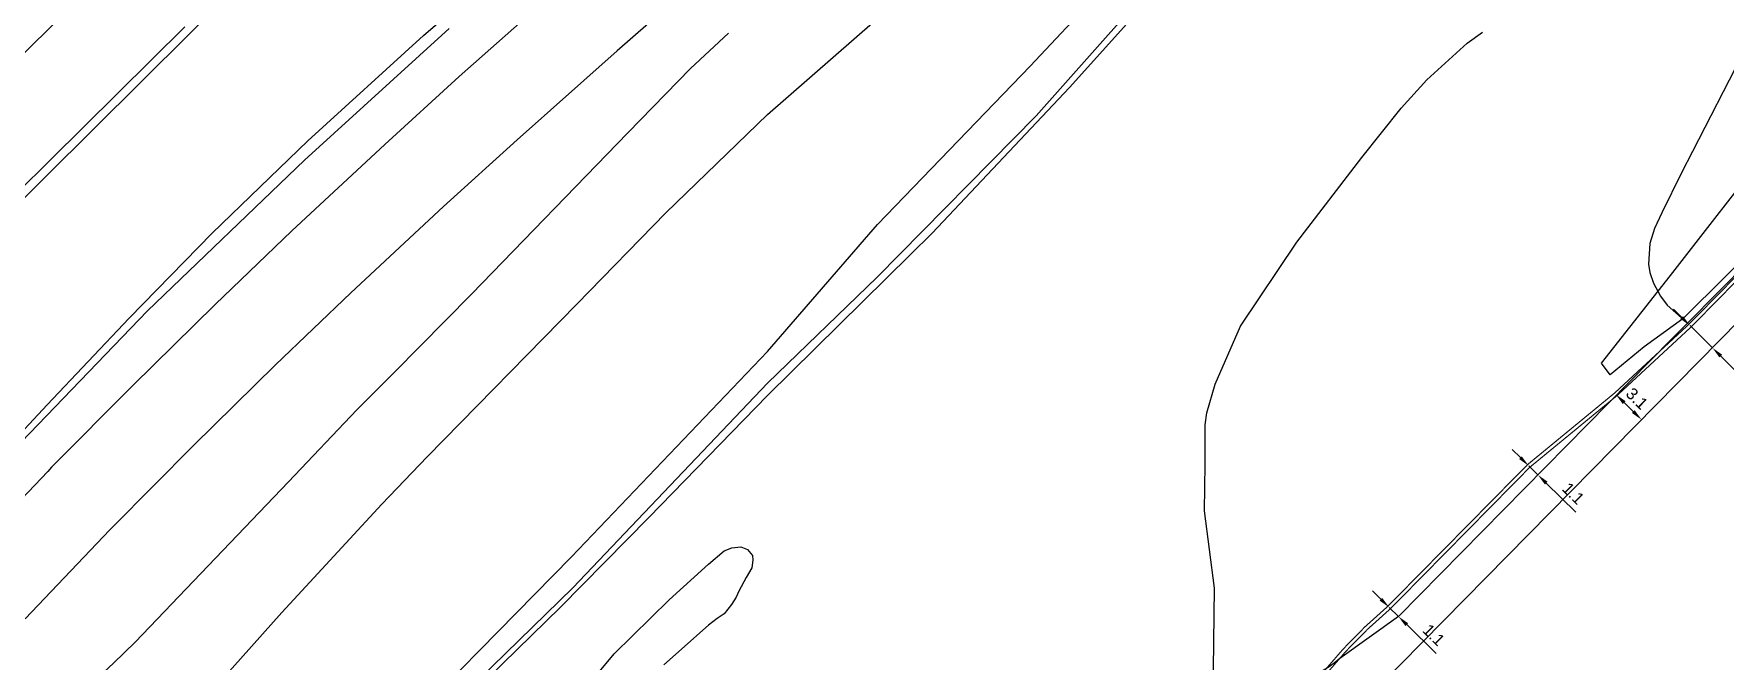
# Model space of a CAD drawing. Header units: millimetres. Extents: x 111502 to 977541, y 8702 to 1044108.
# Drawn here: x 486437.3 to 486581.8, y 236521.1 to 236574.7 of the extents above; entities that cross this region are included whole.
import ezdxf

# ---------------------------------------------------------------- set-up
doc = ezdxf.new("R2010")
doc.units = ezdxf.units.MM
doc.header["$LTSCALE"] = 0.25
doc.linetypes.add('DASHED2', pattern=[9.525, 6.35, -3.175])
for name, color, linetype in [('E HVSS As Laid Dimensions', 30, 'Continuous'), ('E HVSS As Laid HV', 10, 'Continuous'), ('X HVSS Site Background', 8, 'Continuous')]:
    doc.layers.add(name, color=color, linetype=linetype)
doc.styles.add('Arial', font='arial.ttf')
doc.dimstyles.new('HVSS AsLaid', dxfattribs={"dimtxt": 1, "dimasz": 1, "dimexe": 0, "dimexo": 0, "dimgap": 0.5, "dimtad": 1, "dimdec": 1, "dimzin": 1, "dimdsep": 46, "dimtxsty": 'Arial', "dimcen": 0.09, "dimadec": 0, "dimazin": 0, "dimtfac": 1, "dimtdec": 1, "dimtmove": 0, "dimatfit": 3, "dimfxl": 1, "dimtolj": 1, "dimtzin": 0, "dimarcsym": 0})

# ---------------------------------------------------------------- blocks, each defined once
blk = doc.blocks.new('OS MAP 060722')
at = {"layer": 'X HVSS Site Background'}
for points in [[(-2357.53, -2536.96), (-2380.78, -2559.76), (-2388.88, -2568.31), (-2393.43, -2573.41), (-2397.78, -2578.41), (-2414.43, -2600.16), (-2428.18, -2626.31), (-2431.53, -2632.71), (-2432.13, -2634.31), (-2432.78, -2635.91), (-2433.63, -2637.81), (-2434.93, -2640.31), (-2436.38, -2642.71), (-2438.38, -2645.81), (-2439.53, -2647.56), (-2440.68, -2649.26), (-2443.18, -2652.56), (-2444.53, -2654.16), (-2445.88, -2655.71), (-2447.73, -2657.66), (-2461.53, -2671.71)], [(-2379.08, -2590.76), (-2372.13, -2583.31), (-2365.13, -2575.91), (-2358.03, -2568.66), (-2349.88, -2560.76), (-2339.98, -2551.76), (-2329.83, -2543.01)], [(-2360.38, -2551.01), (-2386.23, -2576.61)], [(-2384.63, -2576.06), (-2347.68, -2539.36)], [(-2472.02, -2678.32), (-2469.45, -2680.07), (-2467.72, -2680.68), (-2464.35, -2681.35), (-2461.1, -2681.42), (-2458.14, -2681.43), (-2455.09, -2681.05), (-2453.36, -2680.21), (-2451.12, -2679.07), (-2448.8, -2676.63), (-2444.1, -2670.27), (-2439.49, -2664.69), (-2431.62, -2655.3), (-2425.24, -2646.03), (-2416.62, -2634.94), (-2412.58, -2629.56), (-2405.29, -2621.05), (-2400.02, -2613.89), (-2393.73, -2606.98), (-2384.34, -2597.21), (-2375.08, -2587.25), (-2363.56, -2575.28), (-2350.15, -2562.42), (-2337.79, -2551.15)], [(-2328.33, -2547.61), (-2336.93, -2555.26), (-2343.28, -2561.06), (-2351.23, -2568.46), (-2357.78, -2574.76), (-2364.83, -2581.66), (-2371.78, -2588.66), (-2372.08, -2589.01), (-2379.38, -2596.66)], [(-2318.08, -2548.36), (-2323.43, -2553.06), (-2331.98, -2560.66), (-2338.28, -2566.36), (-2346.18, -2573.76), (-2352.63, -2579.91), (-2359.63, -2586.81), (-2366.53, -2593.76), (-2366.78, -2594.01), (-2374.03, -2601.61)], [(-2313.93, -2551.56), (-2317.18, -2554.56), (-2322.53, -2560.06), (-2335.88, -2573.86), (-2342.48, -2580.56), (-2345.68, -2583.76), (-2351.53, -2589.91), (-2364.63, -2603.61), (-2366.48, -2605.41), (-2376.63, -2614.86)], [(-2224.13, -2568.41), (-2231.97, -2576.34)], [(-2224.98, -2568.61), (-2232.38, -2575.96), (-2235.68, -2578.36), (-2238.58, -2580.76), (-2239.33, -2579.76)], [(-2400.13, -2665.37), (-2396.48, -2659.21), (-2395.98, -2658.41), (-2393.38, -2654.06), (-2393.28, -2653.91), (-2390.13, -2648.96), (-2386.43, -2642.96), (-2384.13, -2639.21), (-2382.63, -2636.66), (-2381.33, -2634.86), (-2377.98, -2630.86), (-2374.18, -2626.31), (-2373.43, -2625.31), (-2372.48, -2624.26), (-2371.58, -2623.16), (-2368.13, -2619.06), (-2352.08, -2601.06), (-2343.53, -2591.81), (-2339.68, -2587.76), (-2326.88, -2574.71), (-2319.28, -2566.91), (-2310.58, -2558.51), (-2297.58, -2547.11)], [(-2394.23, -2669.82), (-2393.13, -2668.21), (-2391.08, -2665.26), (-2389.98, -2664.11), (-2382.88, -2656.11), (-2363.93, -2635.16), (-2360.08, -2630.96), (-2354.68, -2626.31), (-2350.98, -2622.71), (-2338.18, -2610.31), (-2328.28, -2600.61), (-2320.73, -2592.96), (-2310.58, -2582.51), (-2298.38, -2570.46), (-2296.53, -2568.66), (-2284.78, -2556.21), (-2274.73, -2545.01)], [(-2239.33, -2579.76), (-2233.43, -2572.26), (-2224.73, -2561.11)], [(-2383.48, -2656.06), (-2384.33, -2655.31), (-2362.23, -2631.06), (-2357.23, -2626.31), (-2344.63, -2613.91), (-2327.33, -2596.31), (-2310.58, -2578.76), (-2301.18, -2567.91), (-2288.13, -2554.36), (-2276.18, -2541.61), (-2265.78, -2530.11), (-2259.08, -2523.16), (-2258.68, -2522.91), (-2258.28, -2522.61), (-2257.93, -2522.31), (-2257.58, -2521.96), (-2257.28, -2521.56), (-2256.78, -2520.81), (-2256.38, -2519.91), (-2256.13, -2519.11), (-2256.03, -2517.91), (-2254.78, -2518.06)], [(-2254.78, -2518.06), (-2254.58, -2520.16), (-2254.58, -2520.86), (-2254.68, -2521.21), (-2254.78, -2521.61), (-2254.93, -2521.91), (-2255.08, -2522.26), (-2255.28, -2522.51), (-2255.48, -2522.81), (-2255.78, -2523.06), (-2263.63, -2531.81), (-2274.83, -2544.21), (-2287.63, -2558.61), (-2301.23, -2572.41), (-2310.58, -2581.46), (-2327.23, -2598.96), (-2344.48, -2615.81), (-2355.28, -2626.31), (-2360.78, -2631.11), (-2383.48, -2656.06)], [(-2264.58, -2620.11), (-2260.08, -2609.16), (-2231.03, -2579.66), (-2193.88, -2541.86)], [(-2271.68, -2612.76), (-2272.6, -2610.8), (-2272.49, -2605.91), (-2272.4, -2598.99), (-2273.26, -2592.38), (-2273.19, -2588.38), (-2273.19, -2585.03), (-2273.06, -2584.01), (-2272.34, -2581.55), (-2270.18, -2576.61), (-2265.35, -2569.41), (-2259.79, -2562.18), (-2256.44, -2557.95), (-2254.26, -2555.55), (-2250.8, -2552.4), (-2249.48, -2551.46)], [(-2227.37, -2553.51), (-2231.56, -2561.66), (-2232.5, -2563.49), (-2234.16, -2566.91), (-2234.78, -2568.25), (-2235.19, -2569.52), (-2235.3, -2571.31), (-2235.2, -2572), (-2234.89, -2572.91), (-2234.27, -2574.02), (-2233.7, -2574.8), (-2231.97, -2576.34)], [(-2231.97, -2576.34), (-2233.33, -2577.71), (-2256.68, -2601.41), (-2261.68, -2605.01), (-2262.18, -2605.41), (-2262.68, -2605.76), (-2263.18, -2606.06), (-2265.28, -2607.11), (-2265.78, -2607.41), (-2266.28, -2607.76), (-2266.63, -2607.96), (-2266.93, -2608.21), (-2271.68, -2612.76)], [(-2330.3, -2612.55), (-2323.69, -2604.61), (-2318.98, -2599.98), (-2315.62, -2596.93), (-2314.29, -2595.81), (-2313.63, -2595.54), (-2312.86, -2595.47), (-2312.29, -2595.7), (-2311.88, -2596.2), (-2311.83, -2596.6), (-2311.94, -2597.25), (-2312.4, -2598.09), (-2313.04, -2599.25), (-2313.26, -2599.75), (-2313.65, -2600.38), (-2314.28, -2601.19), (-2314.88, -2601.59), (-2315.64, -2602.15), (-2319.44, -2605.55)]]:
    blk.add_lwpolyline(points, dxfattribs=at)
blk = doc.blocks.new('*D1780')
at = {"layer": 'Defpoints', "color": 0, "transparency": 16777216}
for p in [(486553.12, 236525.67), (486553.12, 236525.67), (486553.9, 236524.9)]:
    blk.add_point(p, dxfattribs=at)
at = {"layer": 'E HVSS As Laid Dimensions', "color": 0, "lineweight": -2, "transparency": 16777216}
for p, q in [((486552.4, 236526.37), (486551.69, 236527.08)), ((486553.12, 236525.67), (486553.9, 236524.9)), ((486554.61, 236524.2), (486557.13, 236521.72))]:
    blk.add_line(p, q, dxfattribs=at)
at = {"layer": 'E HVSS As Laid Dimensions', "color": 0, "transparency": 16777216}
for points in [[(486552.52, 236526.49), (486552.29, 236526.26), (486553.12, 236525.67)], [(486554.73, 236524.32), (486554.5, 236524.08), (486553.9, 236524.9)]]:
    blk.add_solid(points, dxfattribs=at)
at = {"layer": 'E HVSS As Laid Dimensions', "color": 0, "transparency": 16777216, "insert": (486556.93, 236523.32), "char_height": 1, "attachment_point": 5, "rotation": 315.4262, "style": 'Arial'}
blk.add_mtext('\\A1;1.1', dxfattribs=at)
blk = doc.blocks.new('*D1781')
at = {"layer": 'Defpoints', "color": 0, "transparency": 16777216}
for p in [(486565.04, 236537.77), (486565.04, 236537.77), (486565.82, 236537)]:
    blk.add_point(p, dxfattribs=at)
at = {"layer": 'E HVSS As Laid Dimensions', "color": 0, "lineweight": -2, "transparency": 16777216}
for p, q in [((486564.33, 236538.48), (486563.61, 236539.18)), ((486565.04, 236537.77), (486565.82, 236537)), ((486566.54, 236536.3), (486569.05, 236533.82))]:
    blk.add_line(p, q, dxfattribs=at)
at = {"layer": 'E HVSS As Laid Dimensions', "color": 0, "transparency": 16777216}
for points in [[(486564.44, 236538.59), (486564.21, 236538.36), (486565.04, 236537.77)], [(486566.65, 236536.42), (486566.42, 236536.18), (486565.82, 236537)]]:
    blk.add_solid(points, dxfattribs=at)
at = {"layer": 'E HVSS As Laid Dimensions', "color": 0, "transparency": 16777216, "insert": (486568.85, 236535.42), "char_height": 1, "attachment_point": 5, "rotation": 315.4262, "style": 'Arial'}
blk.add_mtext('\\A1;1.1', dxfattribs=at)
blk = doc.blocks.new('*D1782')
at = {"layer": 'Defpoints', "color": 0, "transparency": 16777216}
for p in [(486572.48, 236543.88), (486572.48, 236543.88), (486574.69, 236541.71)]:
    blk.add_point(p, dxfattribs=at)
at = {"layer": 'E HVSS As Laid Dimensions', "color": 0, "lineweight": -2, "transparency": 16777216}
blk.add_line((486573.97, 236542.41), (486573.19, 236543.18), dxfattribs=at)
at = {"layer": 'E HVSS As Laid Dimensions', "color": 0, "transparency": 16777216}
for points in [[(486573.31, 236543.3), (486573.07, 236543.06), (486572.48, 236543.88)], [(486574.09, 236542.53), (486573.86, 236542.29), (486574.69, 236541.71)]]:
    blk.add_solid(points, dxfattribs=at)
at = {"layer": 'E HVSS As Laid Dimensions', "color": 0, "transparency": 16777216, "insert": (486574.29, 236543.52), "char_height": 1, "attachment_point": 5, "rotation": 315.4404, "style": 'Arial'}
blk.add_mtext('\\A1;3.1', dxfattribs=at)
blk = doc.blocks.new('*D1783')
at = {"layer": 'Defpoints', "color": 0, "transparency": 16777216}
for p in [(486578.82, 236549.76), (486578.82, 236549.76), (486580.74, 236547.86)]:
    blk.add_point(p, dxfattribs=at)
at = {"layer": 'E HVSS As Laid Dimensions', "color": 0, "lineweight": -2, "transparency": 16777216}
for p, q in [((486578.11, 236550.46), (486577.4, 236551.16)), ((486578.82, 236549.76), (486580.74, 236547.86)), ((486581.45, 236547.15), (486584.18, 236544.45))]:
    blk.add_line(p, q, dxfattribs=at)
at = {"layer": 'E HVSS As Laid Dimensions', "color": 0, "transparency": 16777216}
for points in [[(486578.22, 236550.58), (486577.99, 236550.34), (486578.82, 236549.76)], [(486581.57, 236547.27), (486581.33, 236547.04), (486580.74, 236547.86)]]:
    blk.add_solid(points, dxfattribs=at)
at = {"layer": 'E HVSS As Laid Dimensions', "color": 0, "transparency": 16777216, "insert": (486583.87, 236546.17), "char_height": 1, "attachment_point": 5, "rotation": 315.2947, "style": 'Arial'}
blk.add_mtext('\\A1;2.7', dxfattribs=at)

msp = doc.modelspace()

# ---------------------------------------------------------------- linework, layer by layer
at = {"lineweight": 0}
msp.add_circle((488727.82, 239008.33), 11388.42, dxfattribs=at)
at = {"layer": 'E HVSS As Laid HV', "linetype": 'DASHED2', "lineweight": 0, "const_width": 0.1, "flags": 128}
for points in [[(486879.34, 236844.58), (486867.14, 236838.77), (486842.15, 236826.44), (486817.14, 236813.76), (486805.96, 236808.29), (486780.26, 236795.55), (486752.98, 236781.73, 0.116752), (486744.3, 236773.91), (486737.54, 236763.53), (486727.54, 236747.32, -0.007922), (486713.98, 236727.58, -0.064409), (486702.23, 236714.44, -0.042444), (486691.52, 236708.99, 0.118948), (486682.39, 236701.89), (486672.36, 236679.98, 0.074849), (486669.75, 236661.17), (486668.81, 236646.88, -0.147324), (486666.75, 236642.65), (486662.13, 236637.44), (486656.21, 236629.83), (486651.53, 236623.79), (486640.38, 236612.01), (486622.87, 236594.38), (486604.44, 236575.9), (486590.16, 236561.51), (486578.71, 236549.86), (486572.38, 236544), (486564.94, 236537.88), (486553.01, 236525.78, 0.046991), (486547.45, 236520.11), (486544.94, 236514.38, -0.129491), (486540.76, 236507.55, 0.11426), (486537.94, 236502.18, -0.151398), (486534.09, 236495.92), (486522.59, 236483.7), (486508.89, 236470.73), (486484.09, 236448.28), (486479, 236443.56, 0.312712), (486477.76, 236437.27)], [(486879.47, 236844.31), (486867.27, 236838.5), (486842.29, 236826.17), (486817.27, 236813.5), (486806.1, 236808.02), (486780.4, 236795.28), (486753.12, 236781.47, 0.116662), (486744.55, 236773.74), (486737.79, 236763.37), (486727.8, 236747.16, -0.007922), (486714.22, 236727.41, -0.064486), (486702.41, 236714.2, -0.042507), (486691.64, 236708.71, 0.118508), (486682.65, 236701.74), (486672.65, 236679.88, 0.07481), (486670.05, 236661.16), (486669.11, 236646.85, -0.147668), (486666.97, 236642.45), (486662.36, 236637.25), (486656.44, 236629.64), (486651.76, 236623.6), (486640.59, 236611.8), (486623.08, 236594.17), (486604.65, 236575.69), (486590.38, 236561.3), (486578.92, 236549.65), (486572.57, 236543.77), (486565.14, 236537.66), (486553.22, 236525.56, 0.046832), (486547.71, 236519.95), (486545.22, 236514.27, -0.128972), (486540.98, 236507.34, 0.113973), (486538.23, 236502.11, -0.151086), (486534.3, 236495.71), (486522.8, 236483.48), (486509.09, 236470.51), (486484.29, 236448.06), (486479.21, 236443.34, 0.31255), (486478.03, 236437.39)]]:
    msp.add_lwpolyline(points, format="xyb", dxfattribs=at)

# ---------------------------------------------------------------- block references
at = {"layer": 'E HVSS As Laid HV', "linetype": 'DASHED2', "lineweight": 0}
msp.add_blockref('OS MAP 060722', (488810.58, 239126.31), dxfattribs=at)

# ---------------------------------------------------------------- dimensions: what is measured, and where the dimension line sits
at = {"layer": 'E HVSS As Laid Dimensions'}
for base, p1, p2, angle, picture, middle in [((486578.82, 236549.76), (486580.74, 236547.86), (486578.82, 236549.76), 135.2947, '*D1783', (486583.17, 236545.45)), ((486565.04, 236537.77), (486565.82, 236537), (486565.04, 236537.77), 135.4262, '*D1781', (486568.15, 236534.71)), ((486553.12, 236525.67), (486553.9, 236524.9), (486553.12, 236525.67), 135.4262, '*D1780', (486556.23, 236522.61))]:
    dim = msp.add_linear_dim(base=base, p1=p1, p2=p2, angle=angle, dimstyle='HVSS AsLaid', dxfattribs=at)
    dim.commit()
    dim.dimension.update_dxf_attribs({"geometry": picture, "text_midpoint": middle, "dimtype": 161})
dim = msp.add_aligned_dim(p1=(486574.69, 236541.71), p2=(486572.48, 236543.88), distance=0, dimstyle='HVSS AsLaid', dxfattribs=at)
dim.commit()
dim.dimension.update_dxf_attribs({"geometry": '*D1782', "text_midpoint": (486574.29, 236543.52)})

doc.saveas('drawing.dxf')
